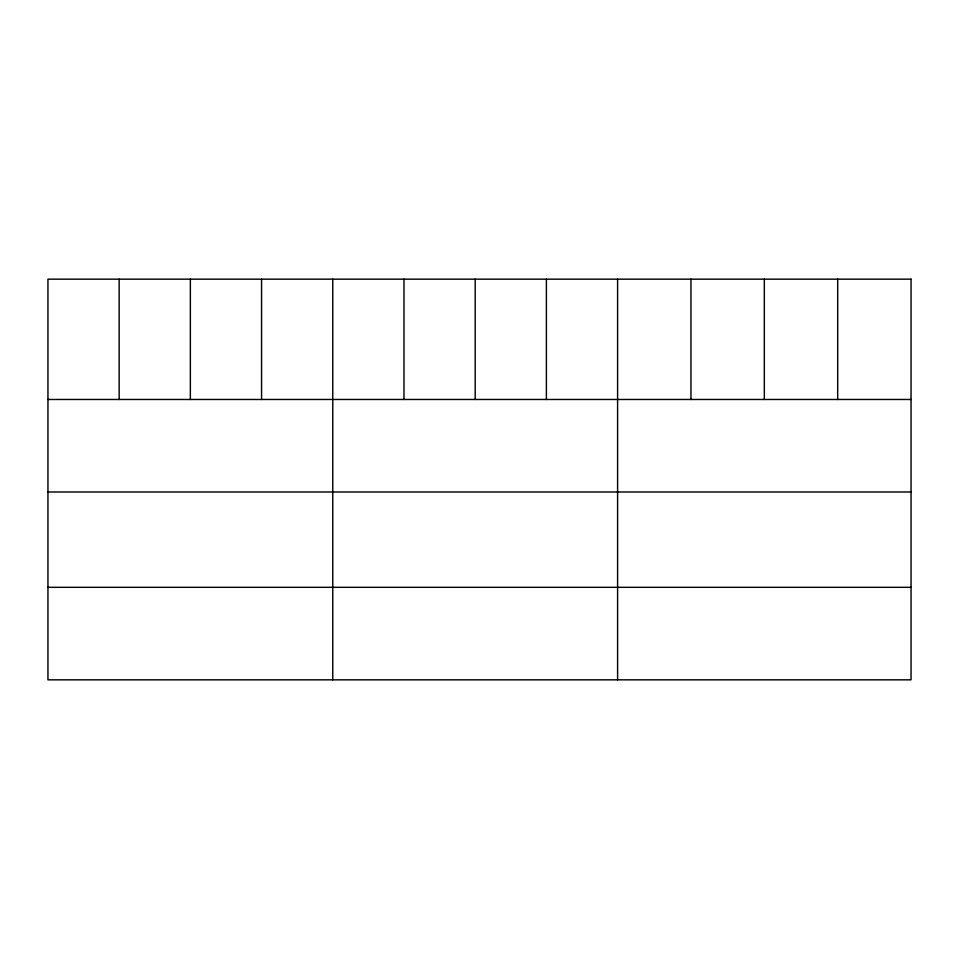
<?xml version="1.0" encoding="UTF-8"?>
<svg xmlns="http://www.w3.org/2000/svg" width="959" height="959" viewBox="0 0 959 959"><rect width="100%" height="100%" fill="white"/><g stroke="black" fill="none" stroke-linecap="round" stroke-linejoin="round"><path stroke-width="1.44" d="M47.95 399.471L911.05 399.471M47.95 491.991L911.05 491.991M47.95 587.316L911.05 587.316M837.686 279.165L837.686 399.471M764.323 279.165L764.323 399.471M690.959 279.165L690.959 399.471M617.596 279.165L617.596 679.835M546.39 279.165L546.39 399.471M475.184 279.165L475.184 399.471M403.979 279.165L403.979 399.471M332.773 279.165L332.773 679.835M261.567 279.165L261.567 399.471M190.362 279.165L190.362 399.471M119.156 279.165L119.156 399.471M911.05 279.165L47.95 279.165L47.95 679.835L911.05 679.835L911.05 279.165"/></g></svg>
